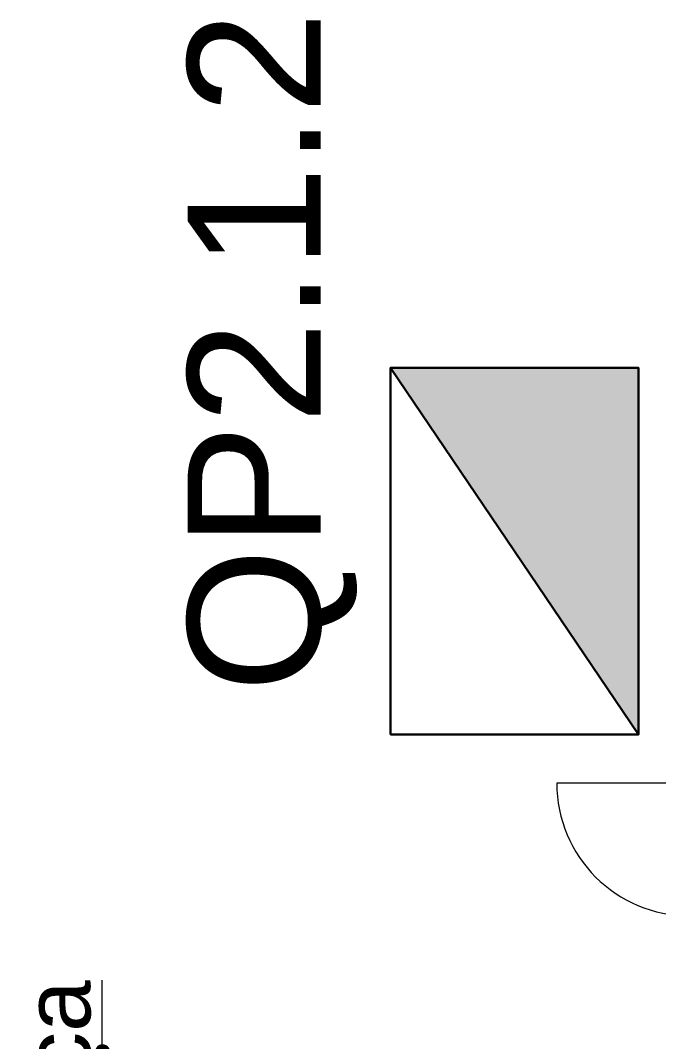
# Model space of a CAD drawing. Header units: millimetres. Extents: x -32 to 1412, y -324 to 2887.
# Drawn here: x 1054.99 to 1058.35, y 1935.52 to 1940.9 of the extents above; entities that cross this region are included whole.
import ezdxf

# ---------------------------------------------------------------- set-up
doc = ezdxf.new("R2010")
doc.units = ezdxf.units.MM
doc.header["$LTSCALE"] = 0.5
doc.layers.add('arquitetura', color=252, linetype='CONTINUOUS', lineweight=5)
doc.layers.add('quadros eletricos', color=3, linetype='CONTINUOUS', lineweight=30)
doc.styles.add('ARIAL', font='arial.ttf')
doc.styles.add('Arial nw', font='ARIALN.TTF')

msp = doc.modelspace()

# ---------------------------------------------------------------- hatches: boundary and pattern name
at = {"layer": 'quadros eletricos'}
msp.add_hatch(color=256, dxfattribs=at).paths.add_polyline_path([(1056.9408, 1939.0713), (1058.2477, 1937.1414), (1058.2477, 1939.0713)])

# ---------------------------------------------------------------- linework, layer by layer
at = {"layer": 'arquitetura', "color": 252}
for p, q in [((1058.5162, 1936.8855), (1057.8162, 1936.8855)), ((1055.4211, 1935.8469), (1055.4211, 1934.1545))]:
    msp.add_line(p, q, dxfattribs=at)
msp.add_arc((1058.5162, 1936.8855), 0.7, 180, 270, dxfattribs=at)
at = {"layer": 'quadros eletricos'}
msp.add_line((1058.2477, 1937.1414), (1056.9408, 1939.0713), dxfattribs=at)
msp.add_lwpolyline([(1056.9408, 1937.1414), (1056.9408, 1939.0713), (1058.2477, 1939.0713), (1058.2477, 1937.1414)], close=True, dxfattribs=at)
msp.add_lwpolyline([(1056.9408, 1939.0713), (1058.2477, 1937.1414), (1058.2477, 1939.0713), (1056.9408, 1939.0713)], dxfattribs=at)

# ---------------------------------------------------------------- texts
at = {"layer": 'arquitetura', "color": 252, "style": 'ARIAL'}
msp.add_text('Balança', height=0.35, rotation=90, dxfattribs=at).set_placement((1055.3604, 1934.0802))
at = {"layer": 'quadros eletricos', "insert": (1055.8725, 1937.3621), "char_height": 0.7, "attachment_point": 1, "rotation": 90, "style": 'Arial nw'}
msp.add_mtext_dynamic_manual_height_columns('{\\fArial|b0|i0|c0|p34;QP2.1.2}', width=3.947352, gutter_width=2, heights=[1.0255], dxfattribs=at)

doc.saveas('drawing.dxf')
